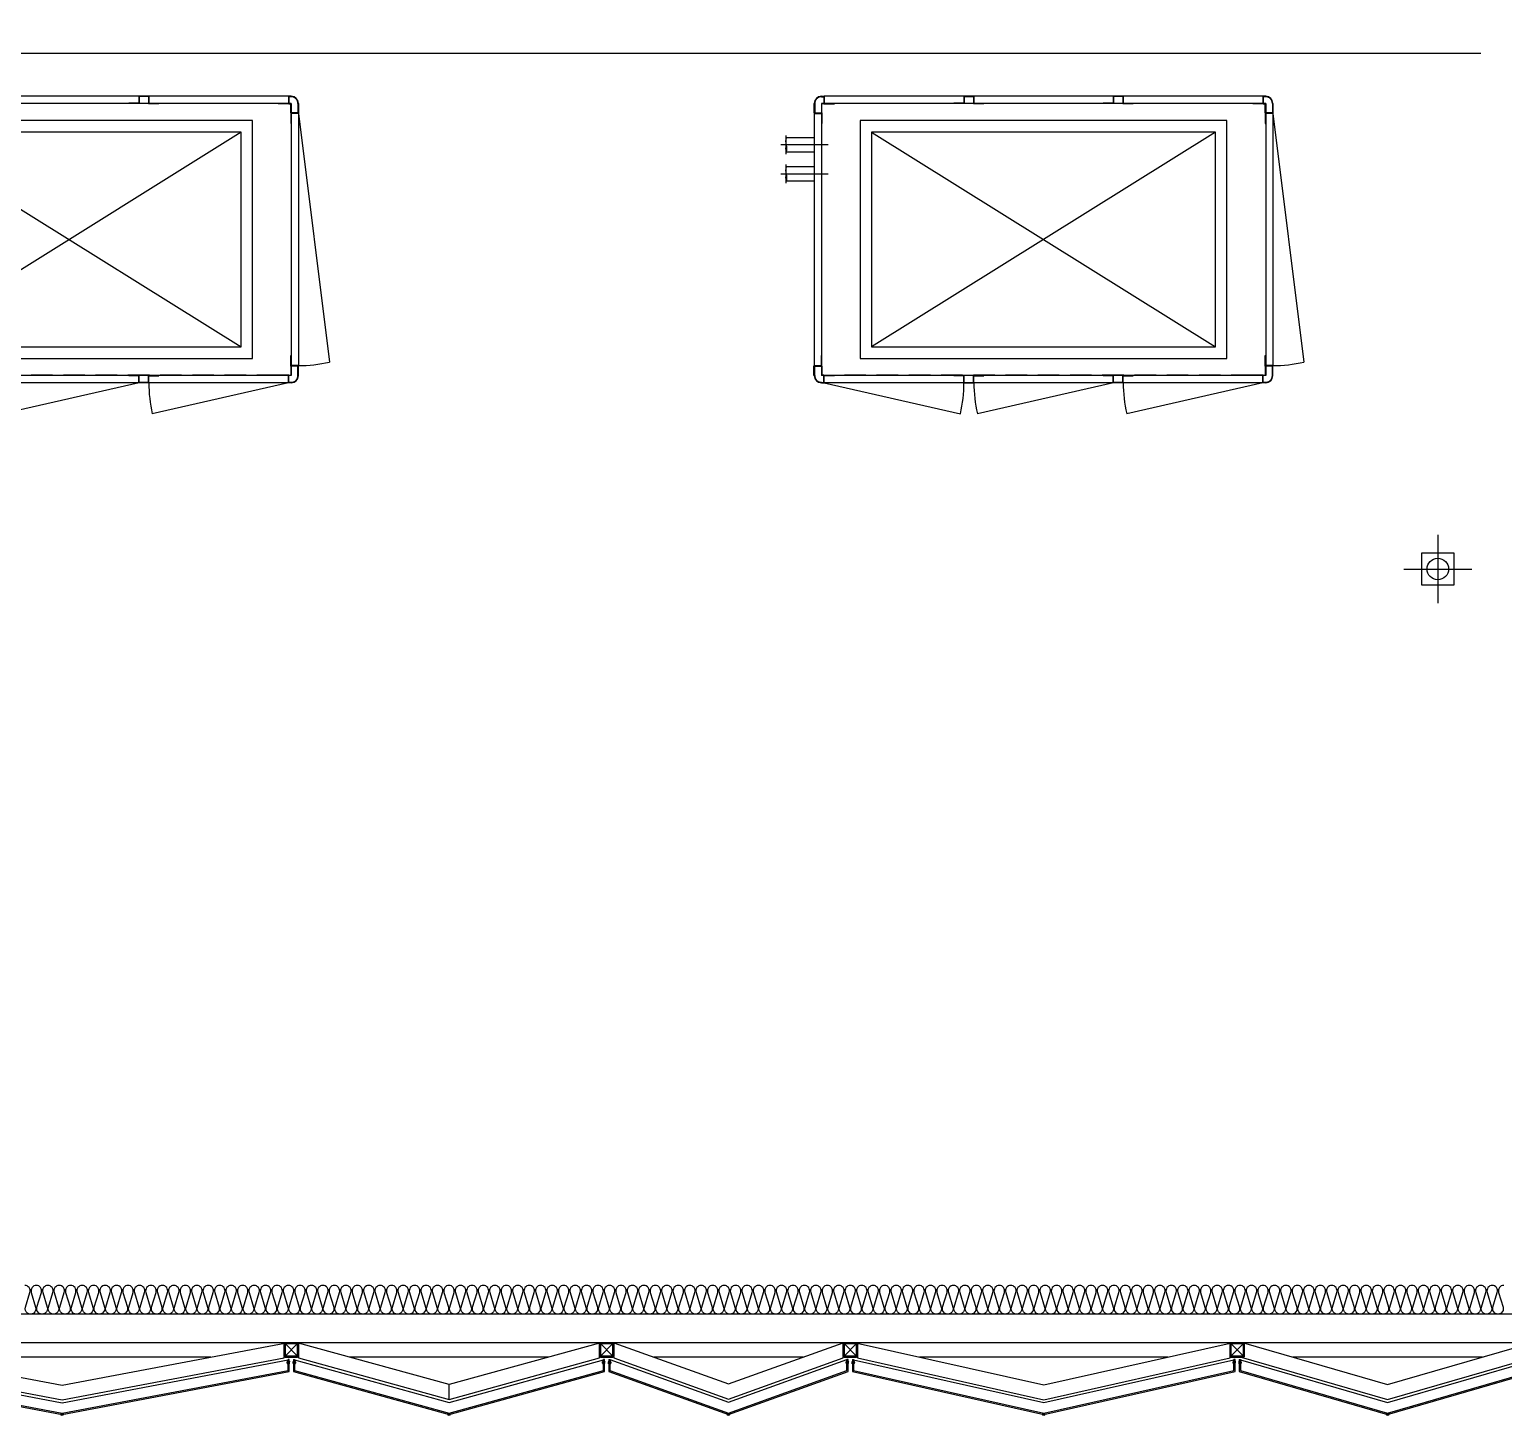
# Model space of a CAD drawing. Header units: millimetres. Extents: x -95754 to 177808, y 34455 to 150605.
# Drawn here: x 161490 to 166633, y 106751 to 111588 of the extents above; entities that cross this region are included whole.
import ezdxf

# ---------------------------------------------------------------- set-up
doc = ezdxf.new("R2010")
doc.units = ezdxf.units.MM
doc.header["$LTSCALE"] = 300
doc.linetypes.add('HID', pattern=[2.8, 1.8, -1])
doc.linetypes.add('HIDDEN', pattern=[0.375, 0.25, -0.125])
for name, color, linetype in [('6FIN', 6, 'Continuous'), ('A-ELE-방수턱', 5, 'Continuous'), ('A-ETC-기계', 253, 'Continuous'), ('A-SYM', 7, 'Continuous'), ('A-지붕바닥', 251, 'Continuous'), ('A-하지철물', 55, 'Continuous'), ('alucobond', 4, 'Continuous'), ('ISL', 251, 'Continuous'), ('mold', 4, 'Continuous'), ('SHEET', 6, 'Continuous'), ('우수계획', 7, 'Continuous')]:
    doc.layers.add(name, color=color, linetype=linetype)

# ---------------------------------------------------------------- blocks, each defined once
blk = doc.blocks.new('EX-1050')
at = {"layer": '6FIN', "elevation": 0}
for points in [[(3.2, 204.1), (46.8, 204.1, 0.414214), (50, 207.3), (50, 250.9, 0.414214), (46.8, 254.1), (3.2, 254.1, 0.414214), (0, 250.9), (0, 207.3, 0.414214)], [(1096.8, 204.1), (1053.2, 204.1, -0.414214), (1050, 207.3), (1050, 250.9, -0.414214), (1053.2, 254.1), (1096.8, 254.1, -0.414214), (1100, 250.9), (1100, 207.3, -0.414214)]]:
    blk.add_lwpolyline(points, format="xyb", close=True, dxfattribs=at)
at = {"layer": 'A-하지철물'}
for p, q in [((1050, 254.1), (50, 254.1)), ((880.8, 204.1), (219.2, 204.1))]:
    blk.add_line(p, q, dxfattribs=at)
at = {"layer": 'A-하지철물', "elevation": 0}
for points in [[(46.7, 254.1), (550, 108.2), (1053.3, 254.1)], [(39.3, 204.2), (550, 56.1), (1060.7, 204.2)]]:
    blk.add_lwpolyline(points, dxfattribs=at)
at = {"layer": 'A-하지철물'}
blk.add_circle((550, 4.1), 4.07, dxfattribs=at)
at = {"layer": 'alucobond', "color": 251, "linetype": 'HID', "ltscale": 10}
for p, q in [((30.2, 185.1), (41.5, 185.1)), ((31.5, 182.4), (31.5, 187.8)), ((31.5, 186.6), (39.5, 186.6)), ((31.5, 183.6), (39.5, 183.6)), ((32, 189.3), (32.5, 189.3)), ((32, 180.9), (32.5, 180.9)), ((32.5, 180.9), (32.5, 189.3)), ((38, 182.7), (38, 187.4)), ((39.5, 182.7), (39.5, 187.4)), ((1069.8, 185.1), (1058.5, 185.1)), ((1060.5, 182.7), (1060.5, 187.4)), ((1068.5, 186.6), (1060.5, 186.6)), ((1068.5, 183.6), (1060.5, 183.6)), ((1062, 182.7), (1062, 187.4)), ((1067.5, 180.9), (1067.5, 189.3)), ((1068, 189.3), (1067.5, 189.3)), ((1068, 180.9), (1067.5, 180.9)), ((1068.5, 182.4), (1068.5, 187.8))]:
    blk.add_line(p, q, dxfattribs=at)
at = {"layer": 'alucobond'}
for p, q in [((32.5, 195.1), (36.5, 195.1)), ((1067.5, 195.1), (1063.5, 195.1))]:
    blk.add_line(p, q, dxfattribs=at)
at = {"layer": 'alucobond', "color": 251, "linetype": 'HID', "ltscale": 10, "elevation": 0}
for points in [[(32, 189.3), (31.5, 187.8)], [(32, 180.9), (31.5, 182.4)], [(36.5, 194.6), (550, 45.7), (1063.5, 194.6)], [(1068, 189.3), (1068.5, 187.8)], [(1068, 180.9), (1068.5, 182.4)]]:
    blk.add_lwpolyline(points, dxfattribs=at)
at = {"layer": 'alucobond', "elevation": 0}
for points in [[(32.5, 195.1), (32.5, 154.1), (550, 4.1), (1067.5, 154.1), (1067.5, 195.1)], [(36.5, 195.1), (36.5, 157.1), (550, 8.2), (1063.5, 157.1), (1063.5, 195.1)]]:
    blk.add_lwpolyline(points, dxfattribs=at)
at = {"layer": 'alucobond', "color": 251, "linetype": 'HID', "ltscale": 10, "elevation": 0}
for points in [[(39.5, 186.6, -0.666667), (39.5, 183.6, -1.5)], [(1060.5, 186.6, 0.666667), (1060.5, 183.6, 1.5)]]:
    blk.add_lwpolyline(points, format="xyb", dxfattribs=at)
at = {"layer": 'alucobond', "color": 251, "linetype": 'HID', "ltscale": 10}
for centre, start, end in [((38.7, 187.4), 0, 180), ((38.7, 182.7), 180, 0), ((1061.3, 187.4), 0, 180), ((1061.3, 182.7), 180, 0)]:
    blk.add_arc(centre, 0.75, start, end, dxfattribs=at)
at = {"layer": 'mold', "color": 4, "elevation": 0}
for points in [[(25, 204.1), (25, 202.6)], [(1075, 204.1), (1075, 202.6)]]:
    blk.add_lwpolyline(points, dxfattribs=at)
at = {"layer": 'SHEET', "color": 8}
for p, q in [((46.8, 250.9), (3.2, 207.3)), ((3.2, 250.9), (46.8, 207.3)), ((1053.2, 250.9), (1096.8, 207.3)), ((1096.8, 250.9), (1053.2, 207.3))]:
    blk.add_line(p, q, dxfattribs=at)
at = {"layer": 'SHEET', "color": 8, "elevation": 0}
for points in [[(3.2, 207.3), (46.8, 207.3), (46.8, 250.9), (3.2, 250.9)], [(1096.8, 207.3), (1053.2, 207.3), (1053.2, 250.9), (1096.8, 250.9)]]:
    blk.add_lwpolyline(points, close=True, dxfattribs=at)
blk = doc.blocks.new('EX-1350')
at = {"layer": '6FIN', "elevation": 0}
for points in [[(3.2, 204.1), (46.8, 204.1, 0.414214), (50, 207.3), (50, 250.9, 0.414214), (46.8, 254.1), (3.2, 254.1, 0.414214), (0, 250.9), (0, 207.3, 0.414214)], [(1396.8, 204.1), (1353.2, 204.1, -0.414214), (1350, 207.3), (1350, 250.9, -0.414214), (1353.2, 254.1), (1396.8, 254.1, -0.414214), (1400, 250.9), (1400, 207.3, -0.414214)]]:
    blk.add_lwpolyline(points, format="xyb", close=True, dxfattribs=at)
at = {"layer": 'A-하지철물'}
for p, q in [((1350, 254.1), (50, 254.1)), ((1133.9, 204.1), (266.1, 204.1))]:
    blk.add_line(p, q, dxfattribs=at)
at = {"layer": 'A-하지철물', "elevation": 0}
for points in [[(49.7, 252.7), (700, 106.6), (1350.3, 252.7)], [(50, 254.1), (50, 201.4), (700, 55.3), (1350, 201.4), (1350, 254.1)]]:
    blk.add_lwpolyline(points, dxfattribs=at)
at = {"layer": 'A-하지철물'}
blk.add_circle((700, 4.1), 4.07, dxfattribs=at)
at = {"layer": 'alucobond', "color": 251, "linetype": 'HID', "ltscale": 10}
for p, q in [((30.2, 185.1), (41.5, 185.1)), ((31.5, 182.4), (31.5, 187.8)), ((31.5, 186.6), (39.5, 186.6)), ((31.5, 183.6), (39.5, 183.6)), ((32, 189.3), (32.5, 189.3)), ((32, 180.9), (32.5, 180.9)), ((32.5, 180.9), (32.5, 189.3)), ((38, 182.7), (38, 187.4)), ((39.5, 182.7), (39.5, 187.4)), ((1369.8, 185.1), (1358.5, 185.1)), ((1360.5, 182.7), (1360.5, 187.4)), ((1368.5, 186.6), (1360.5, 186.6)), ((1368.5, 183.6), (1360.5, 183.6)), ((1362, 182.7), (1362, 187.4)), ((1367.5, 180.9), (1367.5, 189.3)), ((1368, 189.3), (1367.5, 189.3)), ((1368, 180.9), (1367.5, 180.9)), ((1368.5, 182.4), (1368.5, 187.8))]:
    blk.add_line(p, q, dxfattribs=at)
at = {"layer": 'alucobond'}
for p, q in [((32.5, 195.1), (36.5, 195.1)), ((1367.5, 195.1), (1363.5, 195.1))]:
    blk.add_line(p, q, dxfattribs=at)
at = {"layer": 'alucobond', "color": 251, "linetype": 'HID', "ltscale": 10, "elevation": 0}
for points in [[(32, 189.3), (31.5, 187.8)], [(32, 180.9), (31.5, 182.4)], [(36.5, 194.2), (700, 45.1), (1363.5, 194.2)], [(1368, 189.3), (1368.5, 187.8)], [(1368, 180.9), (1368.5, 182.4)]]:
    blk.add_lwpolyline(points, dxfattribs=at)
at = {"layer": 'alucobond', "elevation": 0}
for points in [[(32.5, 195.1), (32.5, 154.1), (700, 4.1), (1367.5, 154.1), (1367.5, 195.1)], [(36.5, 195.1), (36.5, 157.3), (700, 8.2), (1363.5, 157.3), (1363.5, 195.1)]]:
    blk.add_lwpolyline(points, dxfattribs=at)
at = {"layer": 'alucobond', "color": 251, "linetype": 'HID', "ltscale": 10, "elevation": 0}
for points in [[(39.5, 186.6, -0.666667), (39.5, 183.6, -1.5)], [(1360.5, 186.6, 0.666667), (1360.5, 183.6, 1.5)]]:
    blk.add_lwpolyline(points, format="xyb", dxfattribs=at)
at = {"layer": 'alucobond', "color": 251, "linetype": 'HID', "ltscale": 10}
for centre, start, end in [((38.7, 187.4), 0, 180), ((38.7, 182.7), 180, 0), ((1361.3, 187.4), 0, 180), ((1361.3, 182.7), 180, 0)]:
    blk.add_arc(centre, 0.75, start, end, dxfattribs=at)
at = {"layer": 'mold', "color": 4, "elevation": 0}
for points in [[(25, 204.1), (25, 202.6)], [(1375, 204.1), (1375, 202.6)]]:
    blk.add_lwpolyline(points, dxfattribs=at)
at = {"layer": 'SHEET', "color": 8}
for p, q in [((46.8, 250.9), (3.2, 207.3)), ((3.2, 250.9), (46.8, 207.3)), ((1353.2, 250.9), (1396.8, 207.3)), ((1396.8, 250.9), (1353.2, 207.3))]:
    blk.add_line(p, q, dxfattribs=at)
at = {"layer": 'SHEET', "color": 8, "elevation": 0}
for points in [[(3.2, 207.3), (46.8, 207.3), (46.8, 250.9), (3.2, 250.9)], [(1396.8, 207.3), (1353.2, 207.3), (1353.2, 250.9), (1396.8, 250.9)]]:
    blk.add_lwpolyline(points, close=True, dxfattribs=at)
blk = doc.blocks.new('EX-850-1')
at = {"layer": '6FIN', "elevation": 0}
for points in [[(3.2, 204.1), (46.8, 204.1, 0.414214), (50, 207.3), (50, 250.9, 0.414214), (46.8, 254.1), (3.2, 254.1, 0.414214), (0, 250.9), (0, 207.3, 0.414214)], [(896.8, 204.1), (853.2, 204.1, -0.414214), (850, 207.3), (850, 250.9, -0.414214), (853.2, 254.1), (896.8, 254.1, -0.414214), (900, 250.9), (900, 207.3, -0.414214)]]:
    blk.add_lwpolyline(points, format="xyb", close=True, dxfattribs=at)
at = {"layer": 'A-하지철물'}
for p, q in [((850, 254.1), (50, 254.1)), ((710.9, 204.1), (189.1, 204.1))]:
    blk.add_line(p, q, dxfattribs=at)
at = {"layer": 'A-하지철물', "elevation": 0}
for points in [[(49.9, 254.1), (450, 110.3), (850.1, 254.1)], [(50, 204.1), (50, 200.9), (450, 57.2), (850, 200.9), (850, 204.1)]]:
    blk.add_lwpolyline(points, dxfattribs=at)
at = {"layer": 'A-하지철물'}
blk.add_circle((450, 4.1), 4.07, dxfattribs=at)
at = {"layer": 'alucobond', "color": 251, "linetype": 'HID', "ltscale": 10}
for p, q in [((30.2, 185.1), (41.5, 185.1)), ((31.5, 182.4), (31.5, 187.8)), ((31.5, 186.6), (39.5, 186.6)), ((31.5, 183.6), (39.5, 183.6)), ((32, 189.3), (32.5, 189.3)), ((32, 180.9), (32.5, 180.9)), ((32.5, 180.9), (32.5, 189.3)), ((38, 182.7), (38, 187.4)), ((39.5, 182.7), (39.5, 187.4)), ((869.8, 185.1), (858.5, 185.1)), ((860.5, 182.7), (860.5, 187.4)), ((868.5, 186.6), (860.5, 186.6)), ((868.5, 183.6), (860.5, 183.6)), ((862, 182.7), (862, 187.4)), ((867.5, 180.9), (867.5, 189.3)), ((868, 189.3), (867.5, 189.3)), ((868, 180.9), (867.5, 180.9)), ((868.5, 182.4), (868.5, 187.8))]:
    blk.add_line(p, q, dxfattribs=at)
at = {"layer": 'alucobond'}
for p, q in [((32.5, 195.1), (36.5, 195.1)), ((867.5, 195.1), (863.5, 195.1))]:
    blk.add_line(p, q, dxfattribs=at)
at = {"layer": 'alucobond', "color": 251, "linetype": 'HID', "ltscale": 10}
for points in [[(32, 189.3), (31.5, 187.8)], [(32, 180.9), (31.5, 182.4)], [(868, 189.3), (868.5, 187.8)], [(868, 180.9), (868.5, 182.4)]]:
    blk.add_lwpolyline(points, dxfattribs=at)
at = {"layer": 'alucobond', "elevation": 0}
for points in [[(32.5, 195.1), (32.5, 154.1), (450, 4.1), (867.5, 154.1), (867.5, 195.1)], [(36.5, 195.1), (36.5, 156.9), (450, 8.3), (863.5, 156.9), (863.5, 195.1)]]:
    blk.add_lwpolyline(points, dxfattribs=at)
at = {"layer": 'alucobond', "color": 251, "linetype": 'HID', "ltscale": 10, "elevation": 0}
blk.add_lwpolyline([(36.5, 195.1), (450, 46.6), (863.5, 195.1)], dxfattribs=at)
at = {"layer": 'alucobond', "color": 251, "linetype": 'HID', "ltscale": 10}
for points in [[(39.5, 186.6, -0.666667), (39.5, 183.6, -1.5)], [(860.5, 186.6, 0.666667), (860.5, 183.6, 1.5)]]:
    blk.add_lwpolyline(points, format="xyb", dxfattribs=at)
for centre, start, end in [((38.7, 187.4), 0, 180), ((38.7, 182.7), 180, 0), ((861.3, 187.4), 0, 180), ((861.3, 182.7), 180, 0)]:
    blk.add_arc(centre, 0.75, start, end, dxfattribs=at)
at = {"layer": 'mold', "color": 4}
for points in [[(25, 204.1), (25, 202.6)], [(875, 204.1), (875, 202.6)]]:
    blk.add_lwpolyline(points, dxfattribs=at)
at = {"layer": 'SHEET', "color": 8}
for p, q in [((46.8, 250.9), (3.2, 207.3)), ((3.2, 250.9), (46.8, 207.3)), ((853.2, 250.9), (896.8, 207.3)), ((896.8, 250.9), (853.2, 207.3))]:
    blk.add_line(p, q, dxfattribs=at)
at = {"layer": 'SHEET', "color": 8, "elevation": 0}
for points in [[(3.2, 207.3), (46.8, 207.3), (46.8, 250.9), (3.2, 250.9)], [(896.8, 207.3), (853.2, 207.3), (853.2, 250.9), (896.8, 250.9)]]:
    blk.add_lwpolyline(points, close=True, dxfattribs=at)
blk = doc.blocks.new('EX-1100')
at = {"layer": '6FIN', "elevation": 0}
for points in [[(3.2, 204.1), (46.8, 204.1, 0.414214), (50, 207.3), (50, 250.9, 0.414214), (46.8, 254.1), (3.2, 254.1, 0.414214), (0, 250.9), (0, 207.3, 0.414214)], [(1146.8, 204.1), (1103.2, 204.1, -0.414214), (1100, 207.3), (1100, 250.9, -0.414214), (1103.2, 254.1), (1146.8, 254.1, -0.414214), (1150, 250.9), (1150, 207.3, -0.414214)]]:
    blk.add_lwpolyline(points, format="xyb", close=True, dxfattribs=at)
at = {"layer": 'A-하지철물'}
for p, q in [((1100, 254.1), (50, 254.1)), ((923.1, 204.1), (226.9, 204.1)), ((575, 55.9), (575, 107.8))]:
    blk.add_line(p, q, dxfattribs=at)
at = {"layer": 'A-하지철물', "elevation": 0}
blk.add_lwpolyline([(1100, 201.1), (1100, 253), (575, 107.8), (50, 253), (50, 201.1), (575, 55.9)], close=True, dxfattribs=at)
at = {"layer": 'A-하지철물'}
blk.add_circle((575, 4.1), 4.07, dxfattribs=at)
at = {"layer": 'alucobond', "color": 251, "linetype": 'HID', "ltscale": 10}
for p, q in [((30.2, 185.1), (41.5, 185.1)), ((31.5, 182.4), (31.5, 187.8)), ((31.5, 186.6), (39.5, 186.6)), ((31.5, 183.6), (39.5, 183.6)), ((32, 189.3), (32.5, 189.3)), ((32, 180.9), (32.5, 180.9)), ((32.5, 180.9), (32.5, 189.3)), ((38, 182.7), (38, 187.4)), ((39.5, 182.7), (39.5, 187.4)), ((1119.8, 185.1), (1108.5, 185.1)), ((1110.5, 182.7), (1110.5, 187.4)), ((1118.5, 186.6), (1110.5, 186.6)), ((1118.5, 183.6), (1110.5, 183.6)), ((1112, 182.7), (1112, 187.4)), ((1117.5, 180.9), (1117.5, 189.3)), ((1118, 189.3), (1117.5, 189.3)), ((1118, 180.9), (1117.5, 180.9)), ((1118.5, 182.4), (1118.5, 187.8))]:
    blk.add_line(p, q, dxfattribs=at)
at = {"layer": 'alucobond'}
for p, q in [((32.5, 195.1), (36.5, 195.1)), ((1117.5, 195.1), (1113.5, 195.1))]:
    blk.add_line(p, q, dxfattribs=at)
at = {"layer": 'alucobond', "color": 251, "linetype": 'HID', "ltscale": 10, "elevation": 0}
for points in [[(32, 189.3), (31.5, 187.8)], [(32, 180.9), (31.5, 182.4)], [(36.5, 194.5), (575, 45.6), (1113.5, 194.5)], [(1118, 189.3), (1118.5, 187.8)], [(1118, 180.9), (1118.5, 182.4)]]:
    blk.add_lwpolyline(points, dxfattribs=at)
at = {"layer": 'alucobond', "elevation": 0}
for points in [[(32.5, 195.1), (32.5, 154.1), (575, 4.1), (1117.5, 154.1), (1117.5, 195.1)], [(36.5, 195.1), (36.5, 157.1), (575, 8.2), (1113.5, 157.1), (1113.5, 195.1)], [(1113.5, 195.1), (1113.5, 157.2)]]:
    blk.add_lwpolyline(points, dxfattribs=at)
at = {"layer": 'alucobond', "color": 251, "linetype": 'HID', "ltscale": 10, "elevation": 0}
for points in [[(39.5, 186.6, -0.666667), (39.5, 183.6, -1.5)], [(1110.5, 186.6, 0.666667), (1110.5, 183.6, 1.5)]]:
    blk.add_lwpolyline(points, format="xyb", dxfattribs=at)
at = {"layer": 'alucobond', "color": 251, "linetype": 'HID', "ltscale": 10}
for centre, start, end in [((38.7, 187.4), 0, 180), ((38.7, 182.7), 180, 0), ((1111.3, 187.4), 0, 180), ((1111.3, 182.7), 180, 0)]:
    blk.add_arc(centre, 0.75, start, end, dxfattribs=at)
at = {"layer": 'mold', "color": 4, "elevation": 0}
for points in [[(25, 204.1), (25, 202.6)], [(1125, 204.1), (1125, 202.6)]]:
    blk.add_lwpolyline(points, dxfattribs=at)
at = {"layer": 'SHEET', "color": 8}
for p, q in [((46.8, 250.9), (3.2, 207.3)), ((3.2, 250.9), (46.8, 207.3)), ((1103.2, 250.9), (1146.8, 207.3)), ((1146.8, 250.9), (1103.2, 207.3))]:
    blk.add_line(p, q, dxfattribs=at)
at = {"layer": 'SHEET', "color": 8, "elevation": 0}
for points in [[(3.2, 207.3), (46.8, 207.3), (46.8, 250.9), (3.2, 250.9)], [(1146.8, 207.3), (1103.2, 207.3), (1103.2, 250.9), (1146.8, 250.9)]]:
    blk.add_lwpolyline(points, close=True, dxfattribs=at)
blk = doc.blocks.new('EX-1600')
at = {"layer": '6FIN', "elevation": 0}
for points in [[(3.2, 204.1), (46.8, 204.1, 0.414214), (50, 207.3), (50, 250.9, 0.414214), (46.8, 254.1), (3.2, 254.1, 0.414214), (0, 250.9), (0, 207.3, 0.414214)], [(1646.8, 204.1), (1603.2, 204.1, -0.414214), (1600, 207.3), (1600, 250.9, -0.414214), (1603.2, 254.1), (1646.8, 254.1, -0.414214), (1650, 250.9), (1650, 207.3, -0.414214)]]:
    blk.add_lwpolyline(points, format="xyb", close=True, dxfattribs=at)
at = {"layer": 'A-하지철물'}
for p, q in [((1600, 254.1), (50, 254.1)), ((1344, 204.1), (306, 204.1))]:
    blk.add_line(p, q, dxfattribs=at)
at = {"layer": 'A-하지철물', "elevation": 0}
for points in [[(41.9, 254.1), (825, 105.8), (1608.1, 254.1)], [(50, 204.1), (50, 201.6), (825, 55), (1600, 201.6), (1600, 204.1)]]:
    blk.add_lwpolyline(points, dxfattribs=at)
at = {"layer": 'A-하지철물'}
blk.add_circle((825, 4.1), 4.07, dxfattribs=at)
at = {"layer": 'alucobond', "color": 251, "linetype": 'HID', "ltscale": 10}
for p, q in [((30.2, 185.1), (41.5, 185.1)), ((31.5, 182.4), (31.5, 187.8)), ((31.5, 186.6), (39.5, 186.6)), ((31.5, 183.6), (39.5, 183.6)), ((32, 189.3), (32.5, 189.3)), ((32, 180.9), (32.5, 180.9)), ((32.5, 180.9), (32.5, 189.3)), ((38, 182.7), (38, 187.4)), ((39.5, 182.7), (39.5, 187.4)), ((1619.8, 185.1), (1608.5, 185.1)), ((1610.5, 182.7), (1610.5, 187.4)), ((1618.5, 186.6), (1610.5, 186.6)), ((1618.5, 183.6), (1610.5, 183.6)), ((1612, 182.7), (1612, 187.4)), ((1617.5, 180.9), (1617.5, 189.3)), ((1618, 189.3), (1617.5, 189.3)), ((1618, 180.9), (1617.5, 180.9)), ((1618.5, 182.4), (1618.5, 187.8))]:
    blk.add_line(p, q, dxfattribs=at)
at = {"layer": 'alucobond'}
for p, q in [((32.5, 195.1), (36.5, 195.1)), ((1617.5, 195.1), (1613.5, 195.1))]:
    blk.add_line(p, q, dxfattribs=at)
at = {"layer": 'alucobond', "color": 251, "linetype": 'HID', "ltscale": 10}
for points in [[(32, 189.3), (31.5, 187.8)], [(32, 180.9), (31.5, 182.4)]]:
    blk.add_lwpolyline(points, dxfattribs=at)
at = {"layer": 'alucobond', "elevation": 0}
for points in [[(32.5, 195.1), (32.5, 154.1), (825, 4.1), (1617.5, 154.1), (1617.5, 195.1)], [(36.5, 195.1), (36.5, 157.4), (825, 8.1), (1613.5, 157.4), (1613.5, 195.1)]]:
    blk.add_lwpolyline(points, dxfattribs=at)
at = {"layer": 'alucobond', "color": 251, "linetype": 'HID', "ltscale": 10, "elevation": 0}
for points in [[(36.5, 194), (825, 44.8), (1613.5, 194)], [(1618, 189.3), (1618.5, 187.8)], [(1618, 180.9), (1618.5, 182.4)]]:
    blk.add_lwpolyline(points, dxfattribs=at)
at = {"layer": 'alucobond', "color": 251, "linetype": 'HID', "ltscale": 10}
blk.add_lwpolyline([(39.5, 186.6, -0.666667), (39.5, 183.6, -1.5)], format="xyb", dxfattribs=at)
at = {"layer": 'alucobond', "color": 251, "linetype": 'HID', "ltscale": 10, "elevation": 0}
blk.add_lwpolyline([(1610.5, 186.6, 0.666667), (1610.5, 183.6, 1.5)], format="xyb", dxfattribs=at)
at = {"layer": 'alucobond', "color": 251, "linetype": 'HID', "ltscale": 10}
for centre, start, end in [((38.7, 187.4), 0, 180), ((38.7, 182.7), 180, 0), ((1611.3, 187.4), 0, 180), ((1611.3, 182.7), 180, 0)]:
    blk.add_arc(centre, 0.75, start, end, dxfattribs=at)
at = {"layer": 'mold', "color": 4}
blk.add_lwpolyline([(25, 204.1), (25, 202.6)], dxfattribs=at)
at = {"layer": 'mold', "color": 4, "elevation": 0}
blk.add_lwpolyline([(1625, 204.1), (1625, 202.6)], dxfattribs=at)
at = {"layer": 'SHEET', "color": 8}
for p, q in [((46.8, 250.9), (3.2, 207.3)), ((3.2, 250.9), (46.8, 207.3)), ((1603.2, 250.9), (1646.8, 207.3)), ((1646.8, 250.9), (1603.2, 207.3))]:
    blk.add_line(p, q, dxfattribs=at)
at = {"layer": 'SHEET', "color": 8, "elevation": 0}
for points in [[(3.2, 207.3), (46.8, 207.3), (46.8, 250.9), (3.2, 250.9)], [(1646.8, 207.3), (1603.2, 207.3), (1603.2, 250.9), (1646.8, 250.9)]]:
    blk.add_lwpolyline(points, close=True, dxfattribs=at)
blk = doc.blocks.new('A$Cacae0627')
at = {"layer": '우수계획', "color": 1}
for p, q in [((0, 528), (0, -528)), ((-528, 0), (528, 0))]:
    blk.add_line(p, q, dxfattribs=at)
at = {"layer": '우수계획', "color": 6, "lineweight": -3}
blk.add_lwpolyline([(-250, 250), (250, 250), (250, -250), (-250, -250)], close=True, dxfattribs=at)
blk.add_circle((0, 0), 167, dxfattribs=at)
blk = doc.blocks.new('A$Cfdea7a82')
at = {"layer": 'A-SYM', "xscale": 0.2249999999999964, "yscale": 0.2249999999999964, "zscale": 0.2249999999999964}
blk.add_blockref('A$Cacae0627', (203.8, 118.8, 0), dxfattribs=at)
blk = doc.blocks.new('A$C1CC31BB9')
at = {"color": 0, "linetype": 'Continuous'}
for p, q in [((36.2, 25), (0, 25)), ((0, 25), (0, 23.8)), ((35, 23.8), (0, 23.8)), ((35, 0), (35, 23.8)), ((35, 0), (70, 0)), ((36.2, 1.2), (36.2, 25)), ((36.2, 1.2), (68.8, 1.2)), ((68.8, 1.2), (68.8, 25)), ((68.8, 25), (105, 25)), ((70, 0), (70, 23.8)), ((70, 23.8), (105, 23.8)), ((105, 25), (105, 23.8))]:
    blk.add_line(p, q, dxfattribs=at)
blk = doc.blocks.new('G$C5C232643')
at = {"color": 0}
for p, q in [((-775, 0), (-765, 0)), ((-765, 0), (-765, -25)), ((765, 0), (-765, 0)), ((775, 0), (765, 0)), ((765, 0), (765, -25)), ((-800, -25), (-800, -60)), ((-800, -25), (-800, -60)), ((-765, -25), (-730, -25)), ((765, -25), (730, -25)), ((800, -25), (800, -60)), ((-800, -60), (-775, -60)), ((-800, -60), (-800, -940)), ((-800, -60), (-800, -940)), ((-775, -60), (-775, -95)), ((800, -60), (775, -60)), ((775, -60), (775, -95)), ((800, -60), (800, -940)), ((-897.9, -202.2), (-897.9, -136.5)), ((-800, -144.7), (-800, -144.7)), ((-800, -144.7), (-800, -144.7)), ((-752.1, -169.8), (-917.2, -169.8)), ((-897.9, -303.9), (-897.9, -238.2)), ((-752.1, -271.5), (-917.2, -271.5)), ((-800, -500), (-800, -900)), ((-775, -940), (-775, -905)), ((775, -940), (775, -905)), ((-800, -975), (-800, -940)), ((-800, -940), (-775, -940)), ((-800, -975), (-800, -940)), ((-800, -975), (-800, -940)), ((-765, -1000), (-765, -975)), ((-765, -975), (-730, -975)), ((765, -975), (730, -975)), ((765, -1000), (765, -975)), ((800, -940), (775, -940)), ((800, -975), (800, -940)), ((-775, -1000), (-765, -1000)), ((765, -1000), (-765, -1000)), ((775, -1000), (765, -1000))]:
    blk.add_line(p, q, dxfattribs=at)
at = {"color": 0, "linetype": 'HIDDEN'}
for p, q in [((-801.6, -25), (-801.6, -58.4)), ((-798.4, -25), (-798.4, -58.4)), ((-775, -1.6), (-766.6, -1.6)), ((-766.6, -1.6), (-766.6, -26.6)), ((-766.6, -26.6), (-730, -26.6)), ((-730, -26.6), (-730, -25)), ((730, -26.6), (730, -25)), ((766.6, -26.6), (730, -26.6)), ((775, -1.6), (766.6, -1.6)), ((766.6, -1.6), (766.6, -26.6)), ((798.4, -25), (798.4, -58.4)), ((-798.4, -58.4), (-773.4, -58.4)), ((-773.4, -95), (-775, -95)), ((-773.4, -58.4), (-773.4, -95)), ((798.4, -58.4), (773.4, -58.4)), ((773.4, -58.4), (773.4, -95)), ((773.4, -95), (775, -95)), ((-773.4, -905), (-775, -905)), ((-773.4, -941.6), (-773.4, -905)), ((773.4, -941.6), (773.4, -905)), ((773.4, -905), (775, -905)), ((-801.6, -975), (-801.6, -941.6)), ((-798.4, -975), (-798.4, -941.6)), ((-798.4, -941.6), (-773.4, -941.6)), ((-766.6, -998.4), (-766.6, -973.4)), ((-766.6, -973.4), (-730, -973.4)), ((-730, -973.4), (-730, -975)), ((730, -973.4), (-730, -973.4)), ((766.6, -973.4), (730, -973.4)), ((730, -973.4), (730, -975)), ((766.6, -998.4), (766.6, -973.4)), ((798.4, -941.6), (773.4, -941.6)), ((798.4, -975), (798.4, -941.6)), ((-775, -998.4), (-766.6, -998.4)), ((775, -998.4), (766.6, -998.4))]:
    blk.add_line(p, q, dxfattribs=at)
at = {"color": 0, "linetype": 'Continuous'}
for p, q in [((-775, -25), (-775, -975)), ((775, -25), (-775, -25)), ((775, -25), (775, -975)), ((800, -60), (908.1, -927.7)), ((775, -975), (-775, -975)), ((-765, -1000), (-290.3, -1108.1)), ((244, -1000), (-230.7, -1108.1)), ((765, -1000), (290.3, -1108.1))]:
    blk.add_line(p, q, dxfattribs=at)
at = {"color": 0, "linetype": 'ByBlock'}
for p, q in [((-773.4, -58.4), (-773.4, -26.6)), ((-766.6, -26.6), (-773.4, -26.6)), ((766.6, -26.6), (773.4, -26.6)), ((773.4, -58.4), (773.4, -26.6)), ((-800, -144.8), (-897.9, -144.8)), ((-800, -194.8), (-897.9, -194.8)), ((-800, -246.5), (-897.9, -246.5)), ((-800, -296.5), (-897.9, -296.5)), ((-773.4, -941.6), (-773.4, -973.4)), ((-766.6, -973.4), (-773.4, -973.4)), ((766.6, -973.4), (773.4, -973.4)), ((773.4, -941.6), (773.4, -973.4))]:
    blk.add_line(p, q, dxfattribs=at)
at = {"color": 0, "linetype": 'Continuous', "ltscale": 1000}
for p, q in [((600, -125), (-600, -875)), ((-600, -125), (600, -875))]:
    blk.add_line(p, q, dxfattribs=at)
at = {"color": 0, "linetype": 'ByBlock'}
blk.add_lwpolyline([(-640, -915), (640, -915), (640, -85), (-640, -85)], close=True, dxfattribs=at)
at = {"color": 0, "linetype": 'Continuous'}
blk.add_lwpolyline([(-600, -875), (600, -875), (600, -125), (-600, -125)], close=True, dxfattribs=at)
at = {"color": 0}
for centre, start, end in [((-775, -25), 90, 180), ((775, -25), 0, 90), ((-775, -975), 180, 270), ((775, -975), 270, 0)]:
    blk.add_arc(centre, 25, start, end, dxfattribs=at)
at = {"color": 0, "linetype": 'HIDDEN'}
for centre, start, end in [((-775, -25), 90, 180.0029), ((775, -25), 359.9971, 90), ((-775, -975), 179.9971, 270), ((775, -975), 270, 0.0029)]:
    blk.add_arc(centre, 23.4, start, end, dxfattribs=at)
at = {"color": 0, "linetype": 'ByBlock'}
for centre, start, end in [((-868, -157.3), 157.3019, 202.6981), ((-868, -182.3), 157.3019, 202.6981), ((-927.8, -182.3), 337.3019, 22.6981), ((-868, -259), 157.3019, 202.6981), ((-868, -284), 157.3019, 202.6981), ((-927.8, -284), 337.3019, 22.6981)]:
    blk.add_arc(centre, 32.4, start, end, dxfattribs=at)
at = {"color": 0, "linetype": 'Continuous'}
for centre, start, end in [((800, -459.5), 270, 283.0072), ((-758.5, -1000), 346.9928, 0), ((237.5, -1000), 180, 193.0072), ((758.5, -1000), 180, 193.0072)]:
    blk.add_arc(centre, 480.5, start, end, dxfattribs=at)
at = {"color": 0, "xscale": -1, "rotation": 180}
blk.add_blockref('A$C1CC31BB9', (-313, 0), dxfattribs=at)
at = {"color": 0, "rotation": 180}
blk.add_blockref('A$C1CC31BB9', (313, 0), dxfattribs=at)
at = {"color": 0}
blk.add_blockref('A$C1CC31BB9', (-313, -1000), dxfattribs=at)
at = {"color": 0, "xscale": -1}
blk.add_blockref('A$C1CC31BB9', (313, -1000), dxfattribs=at)
blk = doc.blocks.new('4F_기계장비')
at = {"layer": 'A-ETC-기계'}
for p in [(69074.5, -37250), (72474.5, -37250)]:
    blk.add_blockref('G$C5C232643', p, dxfattribs=at)

msp = doc.modelspace()

# ---------------------------------------------------------------- linework, layer by layer
at = {"layer": 'A-ELE-방수턱'}
msp.add_line((156953.6, 111505), (166553.6, 111505), dxfattribs=at)
at = {"layer": 'ISL', "elevation": 0}
msp.add_lwpolyline([(177453.6, 135425), (177453.6, 107105), (92053.6, 107105), (92053.6, 121780)], dxfattribs=at)
msp.add_lwpolyline([(166633.6, 107205, 0.509267), (166616, 107180.8), (166631.3, 107129.3, -1.372593), (166596, 107129.3), (166611.3, 107180.8, 0.509267), (166593.6, 107205, 0.509267), (166576, 107180.8), (166591.3, 107129.3, -1.372593), (166556, 107129.3), (166571.3, 107180.8, 0.509267), (166553.6, 107205, 0.509267), (166536, 107180.8), (166551.3, 107129.3, -1.372593), (166516, 107129.3), (166531.3, 107180.8, 0.509267), (166513.6, 107205, 0.509267), (166496, 107180.8), (166511.3, 107129.3, -1.372593), (166476, 107129.3), (166491.3, 107180.8, 0.509267), (166473.6, 107205, 0.509267), (166456, 107180.8), (166471.3, 107129.3, -1.372593), (166436, 107129.3), (166451.3, 107180.8, 0.509267), (166433.6, 107205, 0.509267), (166416, 107180.8), (166431.3, 107129.3, -1.372593), (166396, 107129.3), (166411.3, 107180.8, 0.509267), (166393.6, 107205, 0.509267), (166376, 107180.8), (166391.3, 107129.3, -1.372593), (166356, 107129.3), (166371.3, 107180.8, 0.509267), (166353.6, 107205, 0.509267), (166336, 107180.8), (166351.3, 107129.3, -1.372593), (166316, 107129.3), (166331.3, 107180.8, 0.509267), (166313.6, 107205, 0.509267), (166296, 107180.8), (166311.3, 107129.3, -1.372593), (166276, 107129.3), (166291.3, 107180.8, 0.509267), (166273.6, 107205, 0.509267), (166256, 107180.8), (166271.3, 107129.3, -1.372593), (166236, 107129.3), (166251.3, 107180.8, 0.509267), (166233.6, 107205, 0.509267), (166216, 107180.8), (166231.3, 107129.3, -1.372593), (166196, 107129.3), (166211.3, 107180.8, 0.509267), (166193.6, 107205, 0.509267), (166176, 107180.8), (166191.3, 107129.3, -1.372593), (166156, 107129.3), (166171.3, 107180.8, 0.509267), (166153.6, 107205, 0.509267), (166136, 107180.8), (166151.3, 107129.3, -1.372593), (166116, 107129.3), (166131.3, 107180.8, 0.509267), (166113.6, 107205, 0.509267), (166096, 107180.8), (166111.3, 107129.3, -1.372593), (166076, 107129.3), (166091.3, 107180.8, 0.509267), (166073.6, 107205, 0.509267), (166056, 107180.8), (166071.3, 107129.3, -1.372593), (166036, 107129.3), (166051.3, 107180.8, 0.509267), (166033.6, 107205, 0.509267), (166016, 107180.8), (166031.3, 107129.3, -1.372593), (165996, 107129.3), (166011.3, 107180.8, 0.509267), (165993.6, 107205, 0.509267), (165976, 107180.8), (165991.3, 107129.3, -1.372593), (165956, 107129.3), (165971.3, 107180.8, 0.509267), (165953.6, 107205, 0.509267), (165936, 107180.8), (165951.3, 107129.3, -1.372593), (165916, 107129.3), (165931.3, 107180.8, 0.509267), (165913.6, 107205, 0.509267), (165896, 107180.8), (165911.3, 107129.3, -1.372593), (165876, 107129.3), (165891.3, 107180.8, 0.509267), (165873.6, 107205, 0.509267), (165856, 107180.8), (165871.3, 107129.3, -1.372593), (165836, 107129.3), (165851.3, 107180.8, 0.509267), (165833.6, 107205, 0.509267), (165816, 107180.8), (165831.3, 107129.3, -1.372593), (165796, 107129.3), (165811.3, 107180.8, 0.509267), (165793.6, 107205, 0.509267), (165776, 107180.8), (165791.3, 107129.3, -1.372593), (165756, 107129.3), (165771.3, 107180.8, 0.509267), (165753.6, 107205, 0.509267), (165736, 107180.8), (165751.3, 107129.3, -1.372593), (165716, 107129.3), (165731.3, 107180.8, 0.509267), (165713.6, 107205, 0.509267), (165696, 107180.8), (165711.3, 107129.3, -1.372593), (165676, 107129.3), (165691.3, 107180.8, 0.509267), (165673.6, 107205, 0.509267), (165656, 107180.8), (165671.3, 107129.3, -1.372593), (165636, 107129.3), (165651.3, 107180.8, 0.509267), (165633.6, 107205, 0.509267), (165616, 107180.8), (165631.3, 107129.3, -1.372593), (165596, 107129.3), (165611.3, 107180.8, 0.509267), (165593.6, 107205, 0.509267), (165576, 107180.8), (165591.3, 107129.3, -1.372593), (165556, 107129.3), (165571.3, 107180.8, 0.509267), (165553.6, 107205, 0.509267), (165536, 107180.8), (165551.3, 107129.3, -1.372593), (165516, 107129.3), (165531.3, 107180.8, 0.509267), (165513.6, 107205, 0.509267), (165496, 107180.8), (165511.3, 107129.3, -1.372593), (165476, 107129.3), (165491.3, 107180.8, 0.509267), (165473.6, 107205, 0.509267), (165456, 107180.8), (165471.3, 107129.3, -1.372593), (165436, 107129.3), (165451.3, 107180.8, 0.509267), (165433.6, 107205, 0.509267), (165416, 107180.8), (165431.3, 107129.3, -1.372593), (165396, 107129.3), (165411.3, 107180.8, 0.509267), (165393.6, 107205, 0.509267), (165376, 107180.8), (165391.3, 107129.3, -1.372593), (165356, 107129.3), (165371.3, 107180.8, 0.509267), (165353.6, 107205, 0.509267), (165336, 107180.8), (165351.3, 107129.3, -1.372593), (165316, 107129.3), (165331.3, 107180.8, 0.509267), (165313.6, 107205, 0.509267), (165296, 107180.8), (165311.3, 107129.3, -1.372593), (165276, 107129.3), (165291.3, 107180.8, 0.509267), (165273.6, 107205, 0.509267), (165256, 107180.8), (165271.3, 107129.3, -1.372593), (165236, 107129.3), (165251.3, 107180.8, 0.509267), (165233.6, 107205, 0.509267), (165216, 107180.8), (165231.3, 107129.3, -1.372593), (165196, 107129.3), (165211.3, 107180.8, 0.509267), (165193.6, 107205, 0.509267), (165176, 107180.8), (165191.3, 107129.3, -1.372593), (165156, 107129.3), (165171.3, 107180.8, 0.509267), (165153.6, 107205, 0.509267), (165136, 107180.8), (165151.3, 107129.3, -1.372593), (165116, 107129.3), (165131.3, 107180.8, 0.509267), (165113.6, 107205, 0.509267), (165096, 107180.8), (165111.3, 107129.3, -1.372593), (165076, 107129.3), (165091.3, 107180.8, 0.509267), (165073.6, 107205, 0.509267), (165056, 107180.8), (165071.3, 107129.3, -1.372593), (165036, 107129.3), (165051.3, 107180.8, 0.509267), (165033.6, 107205, 0.509267), (165016, 107180.8), (165031.3, 107129.3, -1.372593), (164996, 107129.3), (165011.3, 107180.8, 0.509267), (164993.6, 107205, 0.509267), (164976, 107180.8), (164991.3, 107129.3, -1.372593), (164956, 107129.3), (164971.3, 107180.8, 0.509267), (164953.6, 107205, 0.509267), (164936, 107180.8), (164951.3, 107129.3, -1.372593), (164916, 107129.3), (164931.3, 107180.8, 0.509267), (164913.6, 107205, 0.509267), (164896, 107180.8), (164911.3, 107129.3, -1.372593), (164876, 107129.3), (164891.3, 107180.8, 0.509267), (164873.6, 107205, 0.509267), (164856, 107180.8), (164871.3, 107129.3, -1.372593), (164836, 107129.3), (164851.3, 107180.8, 0.509267), (164833.6, 107205, 0.509267), (164816, 107180.8), (164831.3, 107129.3, -1.372593), (164796, 107129.3), (164811.3, 107180.8, 0.509267), (164793.6, 107205, 0.509267), (164776, 107180.8), (164791.3, 107129.3, -1.372593), (164756, 107129.3), (164771.3, 107180.8, 0.509267), (164753.6, 107205, 0.509267), (164736, 107180.8), (164751.3, 107129.3, -1.372593), (164716, 107129.3), (164731.3, 107180.8, 0.509267), (164713.6, 107205, 0.509267), (164696, 107180.8), (164711.3, 107129.3, -1.372593), (164676, 107129.3), (164691.3, 107180.8, 0.509267), (164673.6, 107205, 0.509267), (164656, 107180.8), (164671.3, 107129.3, -1.372593), (164636, 107129.3), (164651.3, 107180.8, 0.509267), (164633.6, 107205, 0.509267), (164616, 107180.8), (164631.3, 107129.3, -1.372593), (164596, 107129.3), (164611.3, 107180.8, 0.509267), (164593.6, 107205, 0.509267), (164576, 107180.8), (164591.3, 107129.3, -1.372593), (164556, 107129.3), (164571.3, 107180.8, 0.509267), (164553.6, 107205, 0.509267), (164536, 107180.8), (164551.3, 107129.3, -1.372593), (164516, 107129.3), (164531.3, 107180.8, 0.509267), (164513.6, 107205, 0.509267), (164496, 107180.8), (164511.3, 107129.3, -1.372593), (164476, 107129.3), (164491.3, 107180.8, 0.509267), (164473.6, 107205, 0.509267), (164456, 107180.8), (164471.3, 107129.3, -1.372593), (164436, 107129.3), (164451.3, 107180.8, 0.509267), (164433.6, 107205, 0.509267), (164416, 107180.8), (164431.3, 107129.3, -1.372593), (164396, 107129.3), (164411.3, 107180.8, 0.509267), (164393.6, 107205, 0.509267), (164376, 107180.8), (164391.3, 107129.3, -1.372593), (164356, 107129.3), (164371.3, 107180.8, 0.509267), (164353.6, 107205, 0.509267), (164336, 107180.8), (164351.3, 107129.3, -1.372593), (164316, 107129.3), (164331.3, 107180.8, 0.509267), (164313.6, 107205, 0.509267), (164296, 107180.8), (164311.3, 107129.3, -1.372593), (164276, 107129.3), (164291.3, 107180.8, 0.509267), (164273.6, 107205, 0.509267), (164256, 107180.8), (164271.3, 107129.3, -1.372593), (164236, 107129.3), (164251.3, 107180.8, 0.509267), (164233.6, 107205, 0.509267), (164216, 107180.8), (164231.3, 107129.3, -1.372593), (164196, 107129.3), (164211.3, 107180.8, 0.509267), (164193.6, 107205, 0.509267), (164176, 107180.8), (164191.3, 107129.3, -1.372593), (164156, 107129.3), (164171.3, 107180.8, 0.509267), (164153.6, 107205, 0.509267), (164136, 107180.8), (164151.3, 107129.3, -1.372593), (164116, 107129.3), (164131.3, 107180.8, 0.509267), (164113.6, 107205, 0.509267), (164096, 107180.8), (164111.3, 107129.3, -1.372593), (164076, 107129.3), (164091.3, 107180.8, 0.509267), (164073.6, 107205, 0.509267), (164056, 107180.8), (164071.3, 107129.3, -1.372593), (164036, 107129.3), (164051.3, 107180.8, 0.509267), (164033.6, 107205, 0.509267), (164016, 107180.8), (164031.3, 107129.3, -1.372593), (163996, 107129.3), (164011.3, 107180.8, 0.509267), (163993.6, 107205, 0.509267), (163976, 107180.8), (163991.3, 107129.3, -1.372593), (163956, 107129.3), (163971.3, 107180.8, 0.509267), (163953.6, 107205, 0.509267), (163936, 107180.8), (163951.3, 107129.3, -1.372593), (163916, 107129.3), (163931.3, 107180.8, 0.509267), (163913.6, 107205, 0.509267), (163896, 107180.8), (163911.3, 107129.3, -1.372593), (163876, 107129.3), (163891.3, 107180.8, 0.509267), (163873.6, 107205, 0.509267), (163856, 107180.8), (163871.3, 107129.3, -1.372593), (163836, 107129.3), (163851.3, 107180.8, 0.509267), (163833.6, 107205, 0.509267), (163816, 107180.8), (163831.3, 107129.3, -1.372593), (163796, 107129.3), (163811.3, 107180.8, 0.509267), (163793.6, 107205, 0.509267), (163776, 107180.8), (163791.3, 107129.3, -1.372593), (163756, 107129.3), (163771.3, 107180.8, 0.509267), (163753.6, 107205, 0.509267), (163736, 107180.8), (163751.3, 107129.3, -1.372593), (163716, 107129.3), (163731.3, 107180.8, 0.509267), (163713.6, 107205, 0.509267), (163696, 107180.8), (163711.3, 107129.3, -1.372593), (163676, 107129.3), (163691.3, 107180.8, 0.509267), (163673.6, 107205, 0.509267), (163656, 107180.8), (163671.3, 107129.3, -1.372593), (163636, 107129.3), (163651.3, 107180.8, 0.509267), (163633.6, 107205, 0.509267), (163616, 107180.8), (163631.3, 107129.3, -1.372593), (163596, 107129.3), (163611.3, 107180.8, 0.509267), (163593.6, 107205, 0.509267), (163576, 107180.8), (163591.3, 107129.3, -1.372593), (163556, 107129.3), (163571.3, 107180.8, 0.509267), (163553.6, 107205, 0.509267), (163536, 107180.8), (163551.3, 107129.3, -1.372593), (163516, 107129.3), (163531.3, 107180.8, 0.509267), (163513.6, 107205, 0.509267), (163496, 107180.8), (163511.3, 107129.3, -1.372593), (163476, 107129.3), (163491.3, 107180.8, 0.509267), (163473.6, 107205, 0.509267), (163456, 107180.8), (163471.3, 107129.3, -1.372593), (163436, 107129.3), (163451.3, 107180.8, 0.509267), (163433.6, 107205, 0.509267), (163416, 107180.8), (163431.3, 107129.3, -1.372593), (163396, 107129.3), (163411.3, 107180.8, 0.509267), (163393.6, 107205, 0.509267), (163376, 107180.8), (163391.3, 107129.3, -1.372593), (163356, 107129.3), (163371.3, 107180.8, 0.509267), (163353.6, 107205, 0.509267), (163336, 107180.8), (163351.3, 107129.3, -1.372593), (163316, 107129.3), (163331.3, 107180.8, 0.509267), (163313.6, 107205, 0.509267), (163296, 107180.8), (163311.3, 107129.3, -1.372593), (163276, 107129.3), (163291.3, 107180.8, 0.509267), (163273.6, 107205, 0.509267), (163256, 107180.8), (163271.3, 107129.3, -1.372593), (163236, 107129.3), (163251.3, 107180.8, 0.509267), (163233.6, 107205, 0.509267), (163216, 107180.8), (163231.3, 107129.3, -1.372593), (163196, 107129.3), (163211.3, 107180.8, 0.509267), (163193.6, 107205, 0.509267), (163176, 107180.8), (163191.3, 107129.3, -1.372593), (163156, 107129.3), (163171.3, 107180.8, 0.509267), (163153.6, 107205, 0.509267), (163136, 107180.8), (163151.3, 107129.3, -1.372593), (163116, 107129.3), (163131.3, 107180.8, 0.509267), (163113.6, 107205, 0.509267), (163096, 107180.8), (163111.3, 107129.3, -1.372593), (163076, 107129.3), (163091.3, 107180.8, 0.509267), (163073.6, 107205, 0.509267), (163056, 107180.8), (163071.3, 107129.3, -1.372593), (163036, 107129.3), (163051.3, 107180.8, 0.509267), (163033.6, 107205, 0.509267), (163016, 107180.8), (163031.3, 107129.3, -1.372593), (162996, 107129.3), (163011.3, 107180.8, 0.509267), (162993.6, 107205, 0.509267), (162976, 107180.8), (162991.3, 107129.3, -1.372593), (162956, 107129.3), (162971.3, 107180.8, 0.509267), (162953.6, 107205, 0.509267), (162936, 107180.8), (162951.3, 107129.3, -1.372593), (162916, 107129.3), (162931.3, 107180.8, 0.509267), (162913.6, 107205, 0.509267), (162896, 107180.8), (162911.3, 107129.3, -1.372593), (162876, 107129.3), (162891.3, 107180.8, 0.509267), (162873.6, 107205, 0.509267), (162856, 107180.8), (162871.3, 107129.3, -1.372593), (162836, 107129.3), (162851.3, 107180.8, 0.509267), (162833.6, 107205, 0.509267), (162816, 107180.8), (162831.3, 107129.3, -1.372593), (162796, 107129.3), (162811.3, 107180.8, 0.509267), (162793.6, 107205, 0.509267), (162776, 107180.8), (162791.3, 107129.3, -1.372593), (162756, 107129.3), (162771.3, 107180.8, 0.509267), (162753.6, 107205, 0.509267), (162736, 107180.8), (162751.3, 107129.3, -1.372593), (162716, 107129.3), (162731.3, 107180.8, 0.509267), (162713.6, 107205, 0.509267), (162696, 107180.8), (162711.3, 107129.3, -1.372593), (162676, 107129.3), (162691.3, 107180.8, 0.509267), (162673.6, 107205, 0.509267), (162656, 107180.8), (162671.3, 107129.3, -1.372593), (162636, 107129.3), (162651.3, 107180.8, 0.509267), (162633.6, 107205, 0.509267), (162616, 107180.8), (162631.3, 107129.3, -1.372593), (162596, 107129.3), (162611.3, 107180.8, 0.509267), (162593.6, 107205, 0.509267), (162576, 107180.8), (162591.3, 107129.3, -1.372593), (162556, 107129.3), (162571.3, 107180.8, 0.509267), (162553.6, 107205, 0.509267), (162536, 107180.8), (162551.3, 107129.3, -1.372593), (162516, 107129.3), (162531.3, 107180.8, 0.509267), (162513.6, 107205, 0.509267), (162496, 107180.8), (162511.3, 107129.3, -1.372593), (162476, 107129.3), (162491.3, 107180.8, 0.509267), (162473.6, 107205, 0.509267), (162456, 107180.8), (162471.3, 107129.3, -1.372593), (162436, 107129.3), (162451.3, 107180.8, 0.509267), (162433.6, 107205, 0.509267), (162416, 107180.8), (162431.3, 107129.3, -1.372593), (162396, 107129.3), (162411.3, 107180.8, 0.509267), (162393.6, 107205, 0.509267), (162376, 107180.8), (162391.3, 107129.3, -1.372593), (162356, 107129.3), (162371.3, 107180.8, 0.509267), (162353.6, 107205, 0.509267), (162336, 107180.8), (162351.3, 107129.3, -1.372593), (162316, 107129.3), (162331.3, 107180.8, 0.509267), (162313.6, 107205, 0.509267), (162296, 107180.8), (162311.3, 107129.3, -1.372593), (162276, 107129.3), (162291.3, 107180.8, 0.509267), (162273.6, 107205, 0.509267), (162256, 107180.8), (162271.3, 107129.3, -1.372593), (162236, 107129.3), (162251.3, 107180.8, 0.509267), (162233.6, 107205, 0.509267), (162216, 107180.8), (162231.3, 107129.3, -1.372593), (162196, 107129.3), (162211.3, 107180.8, 0.509267), (162193.6, 107205, 0.509267), (162176, 107180.8), (162191.3, 107129.3, -1.372593), (162156, 107129.3), (162171.3, 107180.8, 0.509267), (162153.6, 107205, 0.509267), (162136, 107180.8), (162151.3, 107129.3, -1.372593), (162116, 107129.3), (162131.3, 107180.8, 0.509267), (162113.6, 107205, 0.509267), (162096, 107180.8), (162111.3, 107129.3, -1.372593), (162076, 107129.3), (162091.3, 107180.8, 0.509267), (162073.6, 107205, 0.509267), (162056, 107180.8), (162071.3, 107129.3, -1.372593), (162036, 107129.3), (162051.3, 107180.8, 0.509267), (162033.6, 107205, 0.509267), (162016, 107180.8), (162031.3, 107129.3, -1.372593), (161996, 107129.3), (162011.3, 107180.8, 0.509267), (161993.6, 107205, 0.509267), (161976, 107180.8), (161991.3, 107129.3, -1.372593), (161956, 107129.3), (161971.3, 107180.8, 0.509267), (161953.7, 107205, 0.509267), (161936, 107180.8), (161951.3, 107129.3, -1.372593), (161916, 107129.3), (161931.3, 107180.8, 0.509267), (161913.7, 107205, 0.509267), (161896, 107180.8), (161911.3, 107129.3, -1.372593), (161876, 107129.3), (161891.3, 107180.8, 0.509267), (161873.7, 107205, 0.509267), (161856, 107180.8), (161871.3, 107129.3, -1.372593), (161836, 107129.3), (161851.3, 107180.8, 0.509267), (161833.7, 107205, 0.509267), (161816, 107180.8), (161831.3, 107129.3, -1.372593), (161796, 107129.3), (161811.3, 107180.8, 0.509267), (161793.7, 107205, 0.509267), (161776, 107180.8), (161791.3, 107129.3, -1.372593), (161756, 107129.3), (161771.3, 107180.8, 0.509267), (161753.7, 107205, 0.509267), (161736, 107180.8), (161751.3, 107129.3, -1.372593), (161716, 107129.3), (161731.3, 107180.8, 0.509267), (161713.7, 107205, 0.509267), (161696, 107180.8), (161711.3, 107129.3, -1.372593), (161676, 107129.3), (161691.3, 107180.8, 0.509267), (161673.7, 107205, 0.509267), (161656, 107180.8), (161671.3, 107129.3, -1.372593), (161636, 107129.3), (161651.3, 107180.8, 0.509267), (161633.7, 107205, 0.509267), (161616, 107180.8), (161631.3, 107129.3, -1.372593), (161596, 107129.3), (161611.3, 107180.8, 0.509267), (161593.7, 107205, 0.509267), (161576, 107180.8), (161591.3, 107129.3, -1.372593), (161556, 107129.3), (161571.3, 107180.8, 0.509267), (161553.7, 107205, 0.509267), (161536, 107180.8), (161551.3, 107129.3, -1.372593), (161516, 107129.3), (161531.3, 107180.8, 0.509267), (161513.7, 107205, 0.509267), (161496, 107180.8), (161511.3, 107129.3, -1.372593), (161476, 107129.3), (161491.3, 107180.8, 0.509267), (161473.7, 107205, 0.509267)], format="xyb", dxfattribs=at)

# ---------------------------------------------------------------- block references
at = {"layer": 'A-ETC-기계'}
msp.add_blockref('4F_기계장비', (92553.6, 148605), dxfattribs=at)
at = {"layer": 'A-지붕바닥'}
msp.add_blockref('A$Cfdea7a82', (166199.8, 109586.3, 0), dxfattribs=at)
at = {"layer": 'A-하지철물'}
for name, p in [('EX-1600', (160778.6, 106750.9)), ('EX-1100', (162378.6, 106750.9)), ('EX-850-1', (163478.6, 106750.9)), ('EX-1350', (164328.6, 106750.9)), ('EX-1050', (165678.6, 106750.9))]:
    msp.add_blockref(name, p, dxfattribs=at)

doc.saveas('drawing.dxf')
